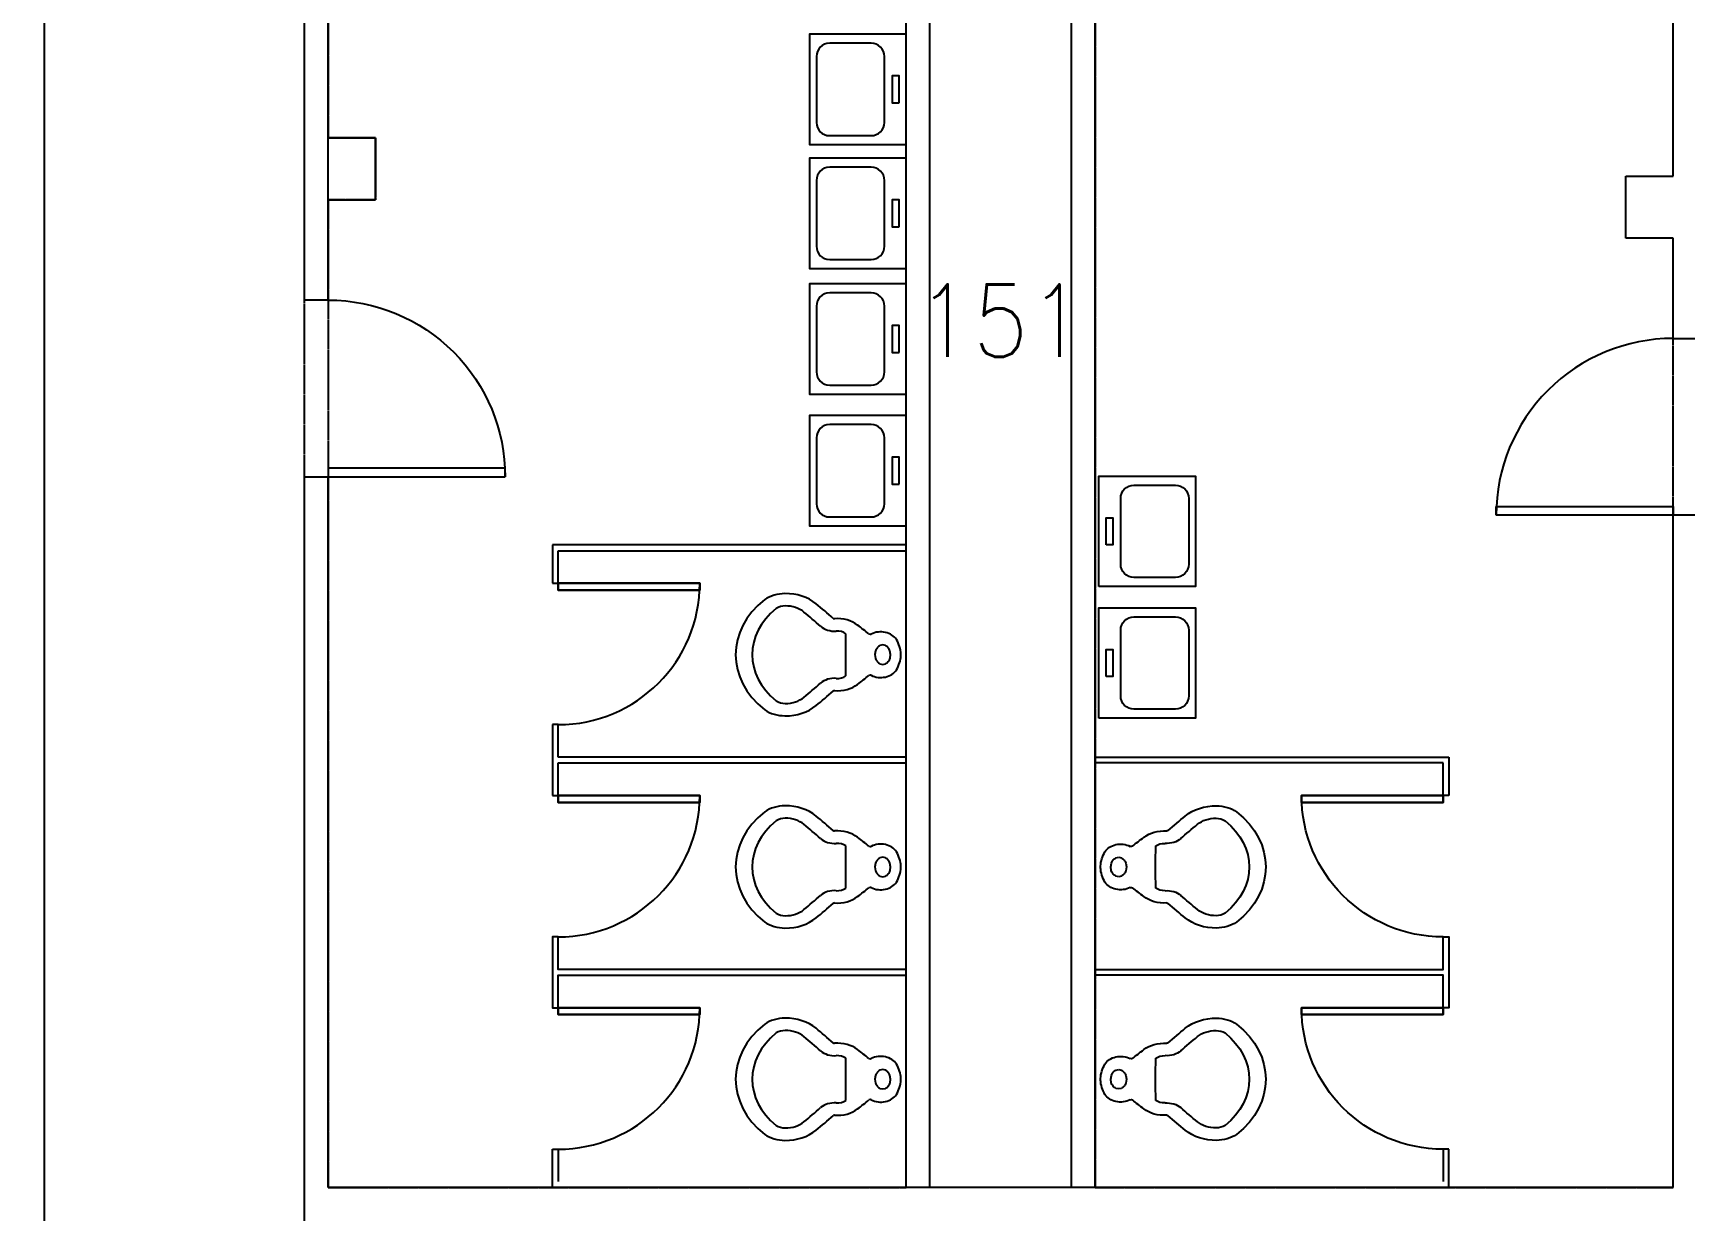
# Model space of a CAD drawing. Header units: inches. Extents: x -460 to 10305, y -938 to 5356.
# Drawn here: x 1962.2 to 2242.3, y 2279.1 to 2478.9 of the extents above; entities that cross this region are included whole.
import ezdxf
from ezdxf.enums import TextEntityAlignment as Align

# ---------------------------------------------------------------- set-up
doc = ezdxf.new("R2010")
doc.units = ezdxf.units.IN
doc.header["$MEASUREMENT"] = 0
doc.set_wipeout_variables(frame=1)
doc.linetypes.add('01-0263-01-DWG-BFP-ARCH$0$763', pattern=[5.0001, 5, -0.0001])
for name, color, linetype in [('01-0263-01-DWG-BFP-ARCH$0$SP-AREA', 250, '01-0263-01-DWG-BFP-ARCH$0$763'), ('01-0263-01-DWG-BFP-ARCH$0$SP-DOORS', 5, 'Continuous'), ('01-0263-01-DWG-BFP-ARCH$0$SP-FIXT', 35, 'Continuous'), ('01-0263-01-DWG-BFP-ARCH$0$SP-PART', 190, 'Continuous'), ('01-0263-01-DWG-BFP-ARCH$0$SP-RMNO', 7, 'Continuous'), ('01-0263-01-DWG-BFP-ARCH$0$SP-ROOM', 7, 'Continuous'), ('01-0263-01-DWG-BFP-ARCH$0$SP-WALL', 7, 'Continuous'), ('T-Comm-Path', 40, 'Continuous')]:
    doc.layers.add(name, color=color, linetype=linetype)
doc.layers.get('01-0263-01-DWG-BFP-ARCH$0$SP-ROOM').off()
doc.styles.add('01-0263-01-DWG-BFP-ARCH$0$ROMANS', font='ROMANS.shx', dxfattribs={"width": 0.9})

# ---------------------------------------------------------------- blocks, each defined once
blk = doc.blocks.new('01-0263-01-DWG-BFP-ARCH$0$AE141')
for p, q in [((0.5, 0), (0.451, 0)), ((0.451, 0), (0.451, -1)), ((0.5, -1), (0.451, -1))]:
    blk.add_line(p, q)
blk.add_arc((0.5, 0), 1, 180, 270)
at = {"linetype": 'Continuous'}
for points in [[(0.451, 0), (0.451, -1), (0.451, -1, 1), (0.451, 0, 1)], [(0.5, 0, 1), (0.5, -1, 1), (0.451, -1, 1), (0.451, 0, 1)], [(0.5, 0), (0.5, 0, 1), (0.451, 0, 1), (0.451, 0)], [(0.5, 0), (0.5, -1), (0.451, -0.999), (0.451, 0)], [(0.5, 0), (0.5, -1), (0.5, -1, 1), (0.5, 0, 1)], [(0.5, -1), (0.5, -1, 1), (0.451, -1, 1), (0.451, -0.999)]]:
    blk.add_3dface(points, dxfattribs=at)
blk = doc.blocks.new('01-0263-01-DWG-BFP-ARCH$0$DOR00')
at = {"color": 0}
for p, q in [((0, 1), (0, 0)), ((1, 0), (1, 1))]:
    blk.add_line(p, q, dxfattribs=at)
blk = doc.blocks.new('01-0263-01-DWG-BFP-ARCH$0$DOR01')
at = {"color": 0}
for p, q in [((1, 1), (0, 1)), ((0, 1), (0, 0)), ((1, 0), (1, 1)), ((0, 0), (1, 0))]:
    blk.add_line(p, q, dxfattribs=at)
blk = doc.blocks.new('01-0263-01-DWG-BFP-ARCH$0$AE131')
for points in [[(0.033, 0, 0.094881), (0.06, -0.116, 0.46744), (0.213, -0.16, -0.365617), (0.226, -0.161, 0.00073), (0.295, -0.233, 0.229331), (0.434, -0.284, -0.24614), (0.443, -0.287, 0.007369), (0.546, -0.405, 0.217549), (0.735, -0.487, 0.180057), (0.857, -0.439, 0.396361), (0.857, 0.452, 0.180057), (0.735, 0.5, 0.217549), (0.546, 0.418, 0.007369), (0.443, 0.301, -0.24614), (0.434, 0.297, 0.229331), (0.295, 0.246, 0.00073), (0.226, 0.174, -0.365617), (0.213, 0.173, 0.46744), (0.06, 0.129, 0.094881), (0.033, 0.013, 0.019983)], [(0.367, 0.177, 0.00073), (0.367, -0.163, 0.229331), (0.424, -0.184, -0.24614), (0.519, -0.223, 0.007369), (0.62, -0.338, 0.217549), (0.733, -0.387, 0.169503), (0.787, -0.367, 0.391333), (0.787, 0.38, 0.169503), (0.733, 0.4, 0.217549), (0.62, 0.351, 0.007369), (0.519, 0.236, -0.24614), (0.424, 0.198, 0.229331), (0.367, 0.177)], [(0.143, 0.085), (0.126, 0.08, 0.106977), (0.109, 0.062, 0.074618), (0.098, 0.035), (0.095, 0.006), (0.099, -0.025, 0.074618), (0.109, -0.049, 0.106977), (0.126, -0.067), (0.143, -0.072), (0.16, -0.067, 0.106977), (0.176, -0.049, 0.074618), (0.186, -0.025), (0.19, 0.006), (0.186, 0.038, 0.074618), (0.176, 0.062, 0.106977), (0.16, 0.08)]]:
    blk.add_lwpolyline(points, format="xyb", close=True)
blk = doc.blocks.new('01-0263-01-DWG-BFP-ARCH$0$S')
for p, q in [((21.33, 20.6, 36), (7.01, 20.6, 36)), ((4.13, 17.72, 36), (4.13, 8.71, 36)), ((24.21, 8.71, 36), (24.21, 17.72, 36)), ((7.01, 5.83, 36), (21.33, 5.83, 36))]:
    blk.add_line(p, q)
at = {"elevation": 36}
for points in [[(2.17, 1.07), (26.17, 1.07), (26.17, 22.07), (2.17, 22.07)], [(11.23, 2.65), (17.11, 2.65), (17.11, 4.11), (11.23, 4.11)]]:
    blk.add_lwpolyline(points, close=True, dxfattribs=at)
for centre, start, end in [((7.01, 17.72, 36), 90, 180), ((21.33, 17.72, 36), 0, 90), ((7.01, 8.71, 36), 180, 270), ((21.33, 8.71, 36), 270, 0)]:
    blk.add_arc(centre, 2.88, start, end)
blk = doc.blocks.new('01-0263-01-DWG-BFP-ARCH$0$FMGRM1')
at = {"style": '01-0263-01-DWG-BFP-ARCH$0$ROMANS', "width": 0.9}
for tag, p in [('RMAREA', (0, -0.2836)), ('DATA1', (0, -0.443)), ('DATA2', (0, -0.6024)), ('DATA3', (0, -0.7618)), ('DATA4', (0, -0.9213)), ('DATA5', (0, -1.0807))]:
    blk.add_attdef(tag, text='', height=0.1172, dxfattribs=at).set_placement(p, align=Align.CENTER)
at = {"linetype": 'Continuous'}
blk.add_wipeout([(-0.375, -0.125), (0.375, -0.125), (0.375, 0.125), (-0.375, 0.125)], dxfattribs=at)
at = {"layer": '01-0263-01-DWG-BFP-ARCH$0$SP-RMNO', "style": '01-0263-01-DWG-BFP-ARCH$0$ROMANS', "width": 0.9}
blk.add_attdef('RMNUMB', text='', height=0.16, dxfattribs=at).set_placement((0, 0), align=Align.MIDDLE)
blk = doc.blocks.new('01-0263-01-DWG-BFP-ARCH', base_point=(1295.16, 1353.43))
at = {"layer": '01-0263-01-DWG-BFP-ARCH$0$SP-AREA'}
blk.add_lwpolyline([(3303.16, 2407.43), (3255.16, 2407.43), (3255.16, 1533.43), (3587.16, 1533.43), (3587.16, 2461.43), (3255.16, 2461.43), (3255.16, 2407.43), (3303.16, 2407.43), (3539.16, 2407.43), (3539.16, 1587.43), (3303.16, 1587.43), (3303.16, 2407.43)], close=True, dxfattribs=at)
for points in [[(3307.16, 1981.43), (3307.16, 1865.43), (3315.16, 1865.43), (3315.16, 1854.93), (3307.16, 1854.93), (3307.16, 1687.43), (3405.16, 1687.43), (3405.16, 1911.43)], [(3437.16, 1911.43), (3437.16, 1687.43), (3535.16, 1687.43), (3535.16, 1687.43), (3535.16, 1848.43), (3527.16, 1848.43), (3527.16, 1858.93), (3535.16, 1858.93), (3535.16, 1981.43)]]:
    blk.add_lwpolyline(points, dxfattribs=at)
at = {"layer": '01-0263-01-DWG-BFP-ARCH$0$SP-DOORS'}
for points in [[(3307.16, 1837.93, -0.414214), (3337.16, 1807.93, -0.414214)], [(3535.16, 1831.43, 0.414214), (3505.16, 1801.43, 0.414214)]]:
    blk.add_lwpolyline(points, format="xyb", dxfattribs=at)
at = {"layer": '01-0263-01-DWG-BFP-ARCH$0$SP-PART'}
for p, q in [((3345.16, 1796.43), (3345.16, 1789.93)), ((3405.16, 1796.43), (3345.16, 1796.43)), ((3346.16, 1795.43), (3405.16, 1795.43)), ((3346.16, 1789.93), (3346.16, 1795.43)), ((3345.16, 1789.93), (3346.16, 1789.93)), ((3345.16, 1765.93), (3345.16, 1753.93)), ((3346.16, 1765.93), (3345.16, 1765.93)), ((3346.16, 1760.43), (3346.16, 1765.93)), ((3405.16, 1760.43), (3346.16, 1760.43)), ((3346.16, 1759.43), (3405.16, 1759.43)), ((3346.16, 1753.93), (3346.16, 1759.43)), ((3437.16, 1760.43), (3497.16, 1760.43)), ((3496.16, 1759.43), (3437.16, 1759.43)), ((3496.16, 1753.93), (3496.16, 1759.43)), ((3497.16, 1760.43), (3497.16, 1753.93)), ((3345.16, 1753.93), (3346.16, 1753.93)), ((3497.16, 1753.93), (3496.16, 1753.93)), ((3345.16, 1687.43), (3345.16, 1693.93)), ((3345.16, 1693.93), (3346.16, 1693.93)), ((3346.16, 1693.93), (3346.16, 1688.43)), ((3496.16, 1693.93), (3496.16, 1688.43)), ((3497.16, 1693.93), (3496.16, 1693.93)), ((3497.16, 1687.43), (3497.16, 1693.93))]:
    blk.add_line(p, q, dxfattribs=at)
for points in [[(3405.16, 1724.43), (3346.16, 1724.43), (3346.16, 1729.93), (3345.16, 1729.93), (3345.16, 1717.93), (3346.16, 1717.93), (3346.16, 1723.43), (3405.16, 1723.43), (3405.16, 1724.43)], [(3437.16, 1724.43), (3496.16, 1724.43), (3496.16, 1729.93), (3497.16, 1729.93), (3497.16, 1717.93), (3496.16, 1717.93), (3496.16, 1723.43), (3437.16, 1723.43), (3437.16, 1724.43)]]:
    blk.add_lwpolyline(points, dxfattribs=at)
at = {"layer": '01-0263-01-DWG-BFP-ARCH$0$SP-WALL'}
for p, q in [((3303.16, 1837.93), (3303.16, 2093.43)), ((3307.16, 1837.93), (3307.16, 2093.43)), ((3535.16, 1858.93), (3535.16, 2015.43)), ((3405.16, 1687.43), (3405.16, 1911.43)), ((3409.16, 1687.43), (3409.16, 1907.43)), ((3433.16, 1687.43), (3433.16, 1907.43)), ((3437.16, 1687.43), (3437.16, 1907.43)), ((3315.16, 1865.43), (3307.16, 1865.43)), ((3315.16, 1854.93), (3315.16, 1865.43)), ((3527.16, 1848.43), (3527.16, 1858.93)), ((3527.16, 1858.93), (3535.16, 1858.93)), ((3307.16, 1837.93), (3307.16, 1854.93)), ((3307.16, 1854.93), (3315.16, 1854.93)), ((3535.16, 1848.43), (3527.16, 1848.43)), ((3535.16, 1831.43), (3535.16, 1848.43)), ((3303.16, 1649.43), (3303.16, 1807.93)), ((3307.16, 1687.43), (3307.16, 1807.93)), ((3535.16, 1687.43), (3535.16, 1801.43)), ((3535.16, 1687.43), (3307.16, 1687.43))]:
    blk.add_line(p, q, dxfattribs=at)
at = {"layer": '01-0263-01-DWG-BFP-ARCH$0$SP-DOORS', "yscale": 1.5, "zscale": 30}
for p, xscale in [((3307.16, 1807.93), 30), ((3535.16, 1801.43), -30)]:
    blk.add_blockref('01-0263-01-DWG-BFP-ARCH$0$DOR01', p, dxfattribs=dict(at, xscale=xscale))
at = {"layer": '01-0263-01-DWG-BFP-ARCH$0$SP-FIXT'}
for name, p, xscale, yscale, zscale, rotation in [('01-0263-01-DWG-BFP-ARCH$0$S', (3405.99, 1862.6, -28.08), 0.78, 0.78, 0.78, 90), ('01-0263-01-DWG-BFP-ARCH$0$S', (3405.99, 1841.58, -28.08), 0.78, 0.78, 0.78, 90), ('01-0263-01-DWG-BFP-ARCH$0$S', (3405.99, 1820.28, -28.08), 0.78, 0.78, 0.78, 90), ('01-0263-01-DWG-BFP-ARCH$0$S', (3405.99, 1797.93, -28.08), 0.78, 0.78, 0.78, 90), ('01-0263-01-DWG-BFP-ARCH$0$S', (3436.96, 1787.67, 7.92), -0.78, 0.78, 0.78, 270), ('01-0263-01-DWG-BFP-ARCH$0$AE131', (3405.16, 1777.93, -12), 28, 21, 17, 180.0000015352344), ('01-0263-01-DWG-BFP-ARCH$0$S', (3436.96, 1765.32, 7.92), -0.78, 0.78, 0.78, 270), ('01-0263-01-DWG-BFP-ARCH$0$AE131', (3405.16, 1741.93, -12), 28, 21, 17, 180.0000015352344), ('01-0263-01-DWG-BFP-ARCH$0$AE131', (3437.16, 1741.93, -12), -28, 21, 17, 179.9999984647656), ('01-0263-01-DWG-BFP-ARCH$0$AE131', (3405.16, 1705.93, -12), 28, 21, 17, 180.0000015352344), ('01-0263-01-DWG-BFP-ARCH$0$AE131', (3437.16, 1705.93, -12), -28, 21, 17, 179.9999984647656)]:
    blk.add_blockref(name, p, dxfattribs=dict(at, xscale=xscale, yscale=yscale, zscale=zscale, rotation=rotation))
at = {"layer": '01-0263-01-DWG-BFP-ARCH$0$SP-PART', "yscale": 24, "zscale": 60}
for p, xscale, rotation in [((3346.16, 1777.93), 24, 90.00000153523457), ((3346.16, 1741.93), 24, 90.00000153523457), ((3496.16, 1741.93), -24, 269.9999984647654), ((3346.16, 1705.93), 24, 90.00000153523457), ((3496.16, 1705.93), -24, 269.9999984647654)]:
    blk.add_blockref('01-0263-01-DWG-BFP-ARCH$0$AE141', p, dxfattribs=dict(at, xscale=xscale, rotation=rotation))
at = {"layer": '01-0263-01-DWG-BFP-ARCH$0$SP-WALL', "yscale": 4, "zscale": 30}
for p, xscale, rotation in [((3307.16, 1807.93), 30, 90.00000000000001), ((3535.16, 1801.43), -30, 270)]:
    blk.add_blockref('01-0263-01-DWG-BFP-ARCH$0$DOR00', p, dxfattribs=dict(at, xscale=xscale, rotation=rotation))
at = {"layer": '01-0263-01-DWG-BFP-ARCH$0$SP-ROOM'}
ref = blk.add_blockref('01-0263-01-DWG-BFP-ARCH$0$FMGRM1', (3421.16, 1834.43), dxfattribs=dict(at, xscale=76.80000000000003, yscale=76.80000000000003, zscale=76.80000000000003))
ref.add_attrib('RMNUMB', '151', dxfattribs={"layer": '01-0263-01-DWG-BFP-ARCH$0$SP-RMNO', "height": 12.288, "style": '01-0263-01-DWG-BFP-ARCH$0$ROMANS', "width": 0.9}).set_placement((3421.16, 1834.43), align=Align.MIDDLE)

msp = doc.modelspace()

# ---------------------------------------------------------------- block references
msp.add_blockref('01-0263-01-DWG-BFP-ARCH', (0.26, 1949.11))

# ---------------------------------------------------------------- next in the draw order: linework, layer by layer
at = {"layer": 'T-Comm-Path'}
msp.add_lwpolyline([(2240.26, 2638.52), (2286.7, 2638.52), (2286.7, 2140.52), (1964.17, 2140.52), (1964.17, 2548.76), (1973.32, 2548.76)], dxfattribs=at)

doc.saveas('drawing.dxf')
